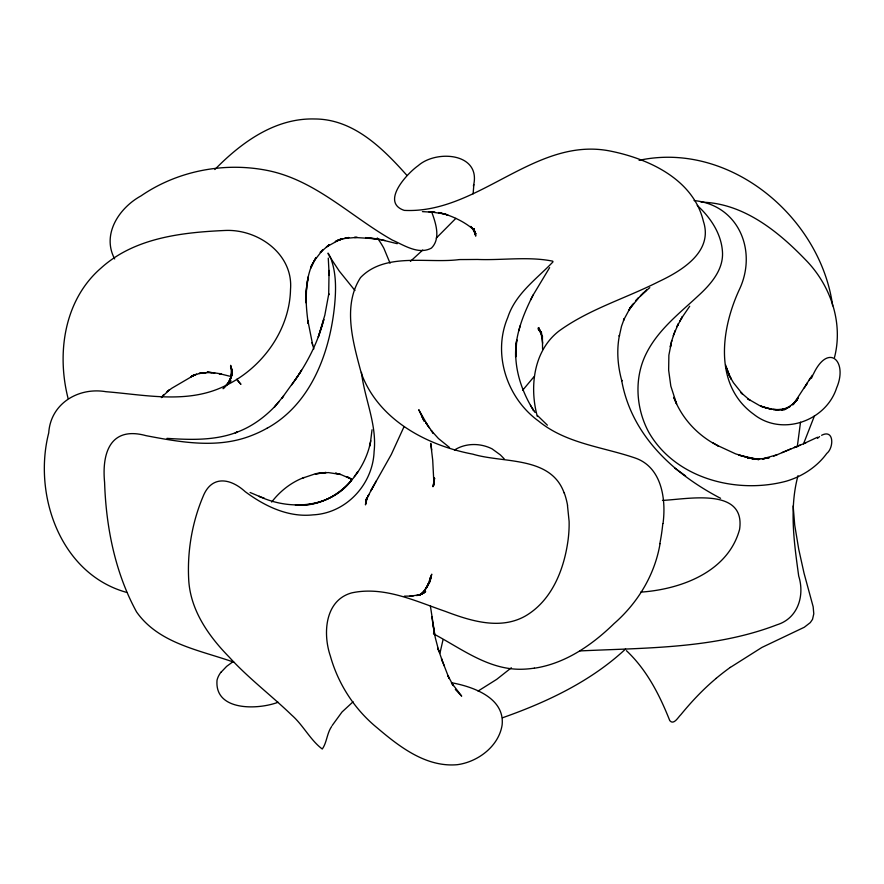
<?xml version="1.0" encoding="UTF-8"?>
<svg xmlns="http://www.w3.org/2000/svg" width="884" height="884" viewBox="0 0 884 884"><rect width="100%" height="100%" fill="white"/><g stroke="black" fill="none" stroke-linecap="round" stroke-linejoin="round"><path stroke-width="1.33" d="M366.053 500.211L368.794 494.653L366.053 500.211L367.247 497.725L365.479 504.863L366.053 499.206M226.525 385.17L230.039 380.054L228.282 382.673L232.337 374.153L229.818 381.092L231.962 372.584L231.221 376.562L231.321 368.087L232.039 371.711L230.613 365.335L231.553 368.948M542.577 349.047L542.4 337.058M366.02 502.886L366.142 499.361M372.031 429.779L370.363 443.193M473.868 184.557L473.106 193.872M663.033 523.483C666.216 499.338 661.884 467.481 635.541 458.144C602.877 446.862 566.246 443.757 538.522 421.027C506.974 398.231 492.277 353.998 507.725 317.61C515.405 293.709 536.698 278.968 552.986 261.885L552.776 261.178C528.555 256.238 502.344 260.437 477.515 259.454A88.411 2.309 -0.7 0 1 459.404 259.565M306.516 287.499L306.151 302.936L306.129 291.897L308.24 276.902L307.256 282.228M430.331 579.539L430.607 576.965L430.331 579.55M231.221 376.562L232.006 369.943L231.531 373.921M430.331 579.782L430.751 576.28L429.944 582.037L431.746 574.18L426.85 587.573L429.138 582.291L423.359 592.844L428.972 583.263L426.386 587.893M797.28 446.774L800.517 422.221M670.713 344.694L670.392 347.058L670.735 345.091M473.404 186.027C481.824 152.932 436.519 149.451 418.265 165.606C407.204 173.297 380.219 202.303 404.242 210.381C478.697 214.149 535.218 135.672 610.756 151.153C649.254 158.954 693.443 179.562 703.377 221.254C713.554 251.785 681.619 270.869 658.525 281.731C625.607 298.416 589.341 309.08 559.196 330.87C533.483 350.517 529.273 387.026 537.328 416.474M434.519 478.531L433.845 482.277L432.718 460.233L430.729 443.381L431.724 449.923M434.53 478.366L432.983 486.719L434.42 479.835M670.392 346.141L671.741 340.605L668.879 355.158L668.647 370.186L670.823 386.109L676.603 403.933L673.796 397.347C681.884 418.684 698.106 435.911 718.46 446.033L712.769 442.718M834.507 357.401C843.502 322.34 830.33 284.747 805.258 259.498C777.611 230.846 742.836 202.933 701.145 202.16M660.072 543.583C654.834 574.81 637.795 602.91 614.06 623.607C592.081 645.022 565.296 663.575 534.345 668.227M439.967 653.11L442.961 640.016M370.783 440.729L369.523 446.243L370.319 443.105C362.827 477.238 332.108 508.145 295.389 505.073C316.848 506.212 338.439 497.04 351.733 480.001C330.284 508.521 289.411 510.499 259.078 496.333L264.272 498.211M530.499 300.085L533.063 295.112C523.339 314.229 514.819 335.213 515.626 357.037L516.742 339.788C512.698 364.473 520.566 389.8 533.682 410.64L530.477 405.303M797.998 475.68C789.125 508.521 794.163 542.898 798.694 576.025C804.893 595.385 798.064 618.358 777.036 624.778C714.394 648.9 645.939 647.729 579.893 650.933M518.919 330.262L518.731 330.892L520.356 325.434M671.586 341.235L675.166 330.506M803.589 443.702L814.473 415.789M673.243 335.721L678.426 323.688L676.978 326.671L682.47 316.56L679.708 321.389M229.873 380.076L230.923 377.523M313.179 262.714L311.334 266.095L315.964 257.553L310.814 268.029L312.107 264.482C304.24 283.245 305.51 303.919 308.251 323.599L307.864 320.538L312.726 345.18M403.977 426.806L391.303 454.486L370.838 490.808L376.418 480.741M811.435 378.253L812.838 375.291M331.622 726.549C326.881 733.267 326.892 742.615 322.273 749.024C310.35 740.129 303.113 725.002 291.621 715.023C271.156 695.288 248.293 678.072 229.1 656.989C208.436 635.905 190.226 609.927 188.69 579.44C187.209 551.34 192.06 522.632 202.988 496.697C211.519 474.896 230.459 478.178 245.111 491.603C264.603 506.101 288.173 517.604 313.124 514.853C346.285 513.217 372.827 484.333 374.098 451.591C377.125 424.353 364.539 398.938 361.468 372.352M368.252 495.736L373.567 485.78M813.302 374.297C828.297 342.219 848.121 361.147 836.673 387.767C826.065 421.193 781.887 436.674 753.809 414.32C713.554 385.347 720.902 329.533 739.157 289.985C757.621 251.697 739.179 205.132 694.073 200.558M532.853 295.51L549.627 267.631M332.174 725.51L342.02 711.996L353.081 701.786M681.42 318.373L689.697 306.24M792.384 404.596L797.136 399.944L792.384 404.596L798.263 398.076L793.081 404.75L812.319 375.192M806.12 385.015L807.379 383.026L804.307 387.877M291.609 384.993C306.074 365.269 317.776 343.279 323.831 319.478L318.284 337.058L324.826 315.179L328.804 293.72L328.693 294.98L329.058 270.438L329.191 275.476L328.273 258.117M809.136 380.175L810.705 377.733M314.174 260.857L322.804 249.796L320.218 252.437L329.312 244.713L326.373 246.968L339.147 239.907L335.301 241.542L341.147 239.31L336.981 240.636L342.915 238.835L338.561 239.807L348.837 237.509L344.539 238.47L357.313 237.332M299.146 374.02L301.577 370.286L295.389 379.634M643.176 293.278L640.381 295.996L646.657 289.985L635.552 300.903L638.491 297.886L628.844 310.118L630.391 307.544L623.496 320.317L624.281 318.649L621.507 326.273L619.286 336.24L619.463 335.257C616.424 350.462 617.739 366.142 621.85 381.015L621.596 380.009C631.176 434.961 673.166 473.559 720.571 498.3M297.775 376.12L281.742 398.386L283.587 395.966L274.438 407.049L279.046 401.645M426.254 588.114L421.215 594.181L425.138 590.656L420.088 594.601L424.132 592.932L418.519 595.142L422.386 593.893L416.651 595.562L420.364 594.667L409.546 596.302M357.169 472.597L357.766 471.747L354.296 476.587M533.991 376.728L522.577 390.341M795.931 400.916L796.948 399.546M632.248 305.079L629.817 308.317L633.53 303.378M161.363 397.634L163.75 394.717L161.706 397.082M271.664 502.057C280.062 491.15 291.123 482.355 304.074 477.482M221.276 671.995L226.635 666.381L233.067 661.63M455.879 218.337L436.254 238.105M227.431 383.988L223.088 388.717L230.967 380.761L226.227 385.026M161.894 396.938L169.441 389.899L167.054 391.667L171.905 388.175L194.624 374.882L190.845 376.794L196.624 374.263L192.027 375.866C201.342 371.998 211.674 371.832 221.409 374.076L219 373.545L229.73 376.208M276.128 405.082C264.835 417.281 251.034 427.337 235.243 432.817L237.166 432.143C214.79 440.773 190.48 439.867 166.977 438.365M625.607 648.978C590.921 681.354 546.831 702.183 502.455 717.786M214.845 169.529C241.21 142.556 275.034 117.892 314.527 118.975C353.346 118.942 382.673 148.192 406.762 175.209M410.419 261.355L422.762 250.028M643.099 293.344L649.784 287.643M511.35 667.785L496.675 679.376L478.078 691.056M716.15 678.404C703.189 689.233 691.586 701.576 680.89 714.626C678.216 717.057 673.796 725.521 669.785 720.659C659.641 695.056 646.801 669.818 626.436 650.679M793.445 403.568L787.71 407.789M817.468 438.365L819.579 436.597M730.35 667.398L761.92 647.431L804.307 627.242L810.285 622.612L812.518 619.364L813.788 613.816L813.169 606.8L804.042 573.208L798.727 549.207L794.716 525.052L793.147 505.935M267.078 428.254C310.881 404.099 329.688 353.103 334.55 305.809C336.008 290.703 336.428 274.99 331.533 260.415C331.732 259.023 326.207 249.299 328.561 254.714M454.475 450.044C465.625 442.873 480.355 442.95 492.045 448.84L500.366 454.906L504.256 458.884M786.716 408.375L790.406 406.308L781.666 409.867L786.417 408.552L781.986 409.657M420.088 594.601L425.69 591.617L421.524 593.827M817.479 437.237L803.589 443.724M821.601 435.293C834.286 428.685 833.955 447.868 826.783 453.415C816.982 466.929 802.23 476.432 786.329 481.172C736.869 494.443 675.343 478.686 648.757 432.221C635.751 408.143 633.894 377.512 646.58 352.915C658.359 329.644 679.376 313.367 698.073 295.952C710.692 284.438 723.952 269.554 722.427 251.2C721.068 233.221 710.294 217.309 697.277 205.464M805.954 442.718L773.732 456.144M782.053 452.586L790.882 448.851M796.672 446.542L794.186 447.58L800.053 445.149M776.97 454.774L762.273 458.94L769.146 457.691L762.273 458.94M302.947 477.99L314.571 474.078L325.986 472.476M278.095 702.25C258.338 709.83 214.337 711.498 217.033 680.205A85.383 34.708 -7.8 0 1 221.099 671.984M782.141 409.679L785.92 408.894L776.285 409.878M639.088 160.324C729.886 140.799 820.661 217.287 832.651 305.809M205.364 372.661L198.988 373.424L206.403 372.628M764.505 458.542L752.03 459.094L757.699 459.105M640.657 592.147C680.746 589.374 728.096 572.092 739.61 529.284C745.676 486.764 687.211 499.338 662.481 500.399M410.728 596.214L413.071 596.026L404.397 596.159M326.052 472.476L315.356 473.725L328.318 472.586L340.428 474.432L335.478 473.172L341.169 474.686L351.478 479.15L347.025 476.708L351.578 479.25M356.451 237.376L354.362 237.453L377.081 238.857L365.611 237.597L380.827 239.652L397.236 243.697M776.55 409.878L785.036 409.535L773.246 409.557L778.362 409.999L765.732 407.911L760.693 406.198L771.566 409.425L759.875 405.745L747.665 398.728L750.107 400.463L740.737 392.386L742.527 394.087L733.466 382.75L730.107 377.026L731.245 379.17L726.195 367.567L729.51 376.02L725.587 364.904M459.039 259.62C427.425 263.631 385.137 252.05 360.539 277.576C342.119 306.129 353.28 342.937 361.302 373.236C378.308 419.712 426.574 445.414 472.796 454.144C503.427 463.393 550.876 455.779 564.158 492.996M422.43 211.619L435.16 212.359L429.016 211.95M755.765 459.105L759.776 459.304L747.311 457.669L758.737 459.636L738.781 455.094L750.251 458.31L735.599 453.857L717.51 445.492M432.298 212.16L444.188 213.884L438.597 212.558L447.823 215L443.89 213.762C454.774 217.199 465.282 222.403 473.957 229.895L470.796 226.403L476.034 234.138L473.581 229.597L475.769 236.116L474.034 228.934M214.779 372.993L207.176 372.053L211.862 372.639M378.451 239.166L385.037 240.547M452.21 682.868C473.493 686.824 504.852 698.051 502.134 724.891C498.852 746.317 477.747 762.085 457.061 764.715C426.11 767.356 399.59 746.903 377.335 727.974C354.694 709.587 338.185 684.061 330.351 656.005C322.748 633.795 324.726 600.335 351.655 592.899C383.833 585.871 415.403 601.098 445.182 611.319C470.321 620.844 500.211 630.336 525.483 615.96C552.301 600.236 564.401 568.6 568.191 539.118A68.333 31.382 -76 0 0 569.108 521.405L567.484 505.526M233.917 662.226C199.773 650.083 158.833 643.707 136.556 611.916C115.075 572.699 106.025 526.93 104.599 482.476C101.682 452.553 110.644 425.878 146.114 435.679C180.756 442.276 217.773 448.973 251.708 435.469A114.699 108.721 -49.3 0 0 267.056 428.221M126.699 592.413C60.322 574.114 32.841 494.797 48.73 432.873C50.631 403.435 78.521 386.949 106.014 391.711C145.407 394.828 187.375 404.286 224.68 386.043C261.542 368.805 289.654 330.616 290.516 289.355C293.377 254.051 258.04 229 225.31 230.459C181.971 232.393 134.401 237.697 100.92 268.172C64.145 300.041 56.532 353.246 68.09 398.452M259.786 496.576L250.095 492.487M433.447 633.795C460.674 648.16 487.272 669.033 519.494 669.265A116.279 77.803 -43.5 0 0 534.378 668.127M685.575 475.89L674.669 468.034M449.514 447.492L438.453 438.53L431.226 430.519L433.425 433.48L425.867 422.751L429.547 428.176M547.384 425.182L537.439 415.491M455.337 689.443L461.68 696.15L451.437 682.724L453.238 685.641L448.1 675.94L449.127 678.558L441.481 658.757L444.221 665.796M541.074 332.494L538.511 329.732L541.77 333.257M237.354 380.363L240.923 384.341L236.857 379.192M354.948 290.516L339.301 271.134L329.179 255.841M541.185 332.506L538.201 328.87L541.395 332.925L538.223 327.831L542.533 336.771M532.776 409.115L535.074 412.463M427.911 425.745L418.762 409.712L422.696 418.154M540.909 332.572L538.665 327.599L542.456 336.583M424.187 421.469L421.679 415.447L423.37 419.778M431.657 211.862C435.679 222.867 441.05 238.481 431.458 248.061C418.618 255.133 403.966 245.177 392.231 240.017C350.44 216.414 314.881 179.397 266.073 170.203C223.133 162.026 177.098 171.076 140.998 195.905C119.185 207.817 101.483 234.337 114.666 258.924M442.475 661.298L437.889 648.16L438.961 651.674L435.271 637.607L430.375 605.883M475.338 234.326L473.526 228.879L474.597 232.116M390.065 263.211L383.833 248.194A86.411 85.35 83.5 0 0 377.291 237.973M311.953 342.572L313.842 348.926M541.03 332.87L542.677 343.202M474.056 229.111L474.83 232.868L474.111 229.122M432.828 623.695L434.63 634.8L431.823 616.8M716.106 678.404A70.731 19.128 -34.5 0 1 730.317 667.376M564.224 492.863A83.085 33.813 -79.2 0 1 567.572 505.394M662.801 523.626A127.23 60.2 -66.9 0 1 659.829 543.671M433.834 477.57L433.712 485.515L434.431 477.935L433.757 483.216L434.464 478.542L433.845 482.277L433.834 477.57M232.061 370.031L230.536 366.617L231.984 370.02"/></g></svg>
